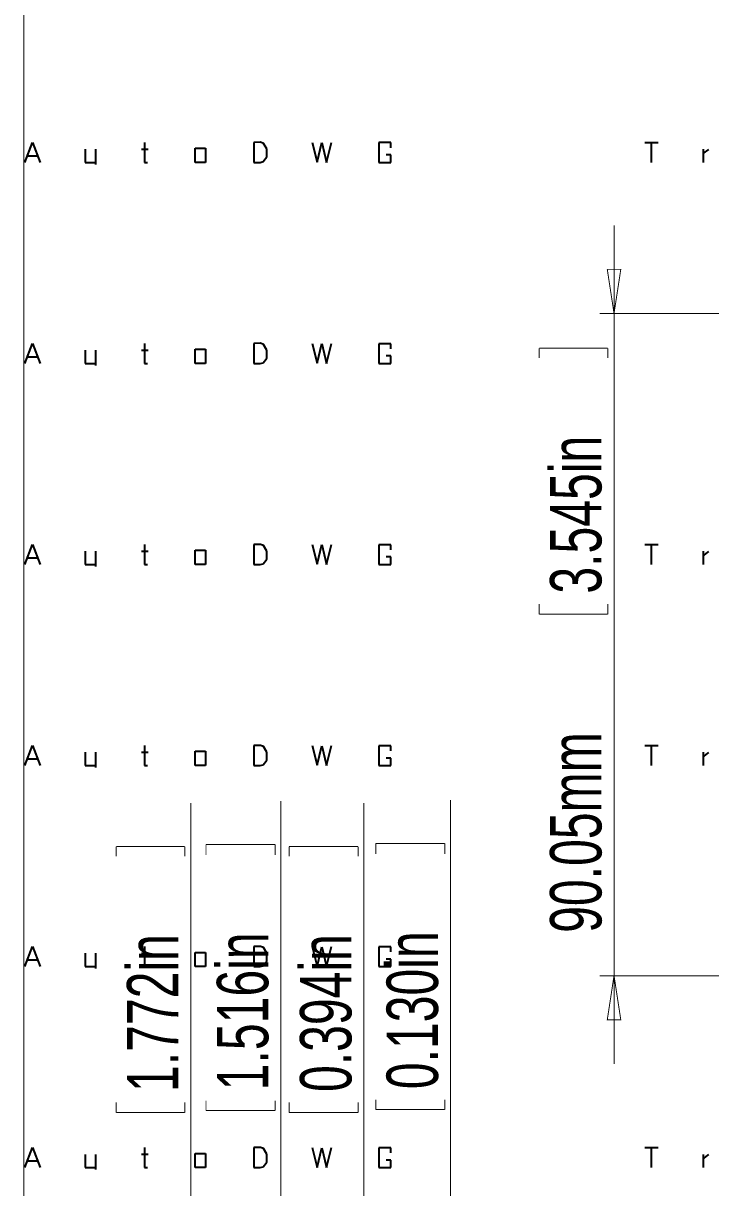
# Model space of a CAD drawing. Extents: x 5 to 426, y 3 to 277.
# Drawn here: x 4.8 to 51.5, y 83.7 to 162.9 of the extents above; entities that cross this region are included whole.
import ezdxf

# ---------------------------------------------------------------- set-up
doc = ezdxf.new("R2010")
doc.units = 0
doc.header["$MEASUREMENT"] = 0
for name, color, linetype in [('at_Entity', 7, 'Continuous'), ('at_Rect', 7, 'Continuous'), ('at_Solid', 7, 'Continuous'), ('at_Text', 7, 'Continuous')]:
    doc.layers.add(name, color=color, linetype=linetype)

msp = doc.modelspace()

# ---------------------------------------------------------------- linework, layer by layer
at = {"color": 28}
for p, q in [((4.866, 126.086), (5.387, 127.455)), ((5.387, 127.455), (5.909, 126.086)), ((8.97, 126.991), (8.97, 126.086)), ((9.687, 126.991), (9.687, 125.949)), ((12.808, 126.997), (13.27, 126.997)), ((13.007, 127.454), (13.007, 126.086)), ((16.459, 127.057), (17.163, 127.057)), ((16.459, 126.086), (16.459, 127.057)), ((17.163, 127.057), (17.163, 126.086)), ((20.44, 127.454), (20.435, 126.086)), ((20.887, 127.459), (20.44, 127.454)), ((21.091, 127.385), (20.887, 127.459)), ((21.331, 127.003), (21.091, 127.385)), ((21.322, 126.458), (21.331, 127.003)), ((24.419, 127.447), (24.744, 126.104)), ((24.744, 126.104), (25.068, 127.44)), ((25.068, 127.44), (25.392, 126.088)), ((25.392, 126.088), (25.717, 127.447)), ((29.763, 127.434), (28.937, 127.434)), ((28.937, 127.434), (28.937, 126.086)), ((29.754, 127.088), (29.763, 127.434)), ((5.057, 126.542), (5.709, 126.542)), ((8.97, 126.086), (9.687, 126.086)), ((13.007, 126.086), (13.222, 126.086)), ((17.163, 126.086), (16.459, 126.086)), ((20.435, 126.086), (20.877, 126.086)), ((20.877, 126.086), (21.086, 126.141)), ((21.086, 126.141), (21.322, 126.458)), ((28.937, 126.086), (29.754, 126.086)), ((29.763, 126.599), (29.435, 126.599)), ((29.754, 126.086), (29.763, 126.599)), ((4.866, 85.034), (5.387, 86.403)), ((5.387, 86.403), (5.909, 85.034)), ((13.007, 86.402), (13.007, 85.034)), ((20.44, 86.402), (20.435, 85.034)), ((20.887, 86.407), (20.44, 86.402)), ((21.091, 86.333), (20.887, 86.407)), ((24.419, 86.395), (24.744, 85.052)), ((25.392, 85.036), (25.717, 86.395)), ((8.97, 85.939), (8.97, 85.034)), ((9.687, 85.939), (9.687, 84.897)), ((12.808, 85.945), (13.27, 85.945)), ((16.459, 86.005), (17.163, 86.005)), ((16.459, 85.034), (16.459, 86.005)), ((17.163, 86.005), (17.163, 85.034)), ((21.331, 85.951), (21.091, 86.333)), ((21.322, 85.406), (21.331, 85.951)), ((24.744, 85.052), (25.068, 86.388)), ((25.068, 86.388), (25.392, 85.036)), ((29.763, 86.382), (28.937, 86.382)), ((28.937, 86.382), (28.937, 85.034)), ((29.754, 86.036), (29.763, 86.382)), ((5.057, 85.49), (5.709, 85.49)), ((8.97, 85.034), (9.687, 85.034)), ((13.007, 85.034), (13.222, 85.034)), ((17.163, 85.034), (16.459, 85.034)), ((20.435, 85.034), (20.877, 85.034)), ((20.877, 85.034), (21.086, 85.089)), ((21.086, 85.089), (21.322, 85.406)), ((28.937, 85.034), (29.754, 85.034)), ((29.763, 85.547), (29.435, 85.547)), ((29.754, 85.034), (29.763, 85.547))]:
    msp.add_line(p, q, dxfattribs=at)
at = {"layer": 'at_Entity', "color": 28}
for p, q in [((47.023, 154.822), (47.928, 154.822)), ((47.473, 154.822), (47.473, 153.454)), ((50.989, 154.357), (50.989, 153.454)), ((50.999, 154.054), (51.383, 154.342)), ((47.023, 113.77), (47.928, 113.77)), ((47.473, 113.77), (47.473, 112.402)), ((50.989, 113.305), (50.989, 112.402)), ((50.999, 113.002), (51.383, 113.29))]:
    msp.add_line(p, q, dxfattribs=at)
at = {"layer": 'at_Entity', "color": 9}
msp.add_lwpolyline([(4.801, 276.611, 0.0636, 0.0636, 0), (4.801, 2.93, 0.0636, 0.0636, 0)], format="xyseb", dxfattribs=at)
at = {"layer": 'at_Entity', "color": 0}
for points in [[(44.937, 143.177, 0.0636, 0.0636, 0), (44.937, 149.178, 0.0636, 0.0636, 0)], [(44.937, 143.177, 0.0636, 0.0636, 0), (44.478, 146.177, 0.0636, 0.0636, 0), (45.396, 146.177, 0.0636, 0.0636, 0)], [(129.798, 143.177, 0.0636, 0.0636, 0), (43.949, 143.177, 0.0636, 0.0636, 0)], [(44.937, 98.099, 0.0636, 0.0636, 0), (44.937, 143.177, 0.0636, 0.0636, 0)], [(39.854, 140.812, 0.0636, 0.0636, 0), (44.513, 140.812, 0.0636, 0.0636, 0)], [(39.854, 140.812, 0.0636, 0.0636, 0), (39.854, 140.141, 0.0636, 0.0636, 0)], [(44.513, 140.812, 0.0636, 0.0636, 0), (44.513, 140.141, 0.0636, 0.0636, 0)], [(39.854, 122.703, 0.0636, 0.0636, 0), (39.854, 123.409, 0.0636, 0.0636, 0)], [(44.513, 122.703, 0.0636, 0.0636, 0), (44.513, 123.409, 0.0636, 0.0636, 0)], [(39.854, 122.703, 0.0636, 0.0636, 0), (44.513, 122.703, 0.0636, 0.0636, 0)], [(16.167, 63.293, 0.0636, 0.0636, 0), (16.167, 109.854, 0.0636, 0.0636, 0)], [(22.274, 61.669, 0.0636, 0.0636, 0), (22.274, 109.995, 0.0636, 0.0636, 0)], [(27.922, 47.408, 0.0636, 0.0636, 0), (27.922, 109.854, 0.0636, 0.0636, 0)], [(33.817, 42.395, 0.0636, 0.0636, 0), (33.817, 110.065, 0.0636, 0.0636, 0)], [(17.191, 107.03, 0.0636, 0.0636, 0), (21.886, 107.03, 0.0636, 0.0636, 0)], [(17.191, 107.03, 0.0636, 0.0636, 0), (17.191, 106.324, 0.0636, 0.0636, 0)], [(21.886, 107.03, 0.0636, 0.0636, 0), (21.886, 106.324, 0.0636, 0.0636, 0)], [(28.734, 107.1, 0.0636, 0.0636, 0), (33.429, 107.1, 0.0636, 0.0636, 0)], [(28.734, 107.1, 0.0636, 0.0636, 0), (28.734, 106.394, 0.0636, 0.0636, 0)], [(33.429, 107.1, 0.0636, 0.0636, 0), (33.429, 106.394, 0.0636, 0.0636, 0)], [(11.084, 106.888, 0.0636, 0.0636, 0), (15.744, 106.888, 0.0636, 0.0636, 0)], [(11.084, 106.888, 0.0636, 0.0636, 0), (11.084, 106.218, 0.0636, 0.0636, 0)], [(15.744, 106.888, 0.0636, 0.0636, 0), (15.744, 106.218, 0.0636, 0.0636, 0)], [(22.839, 106.888, 0.0636, 0.0636, 0), (27.534, 106.888, 0.0636, 0.0636, 0)], [(22.839, 106.888, 0.0636, 0.0636, 0), (22.839, 106.218, 0.0636, 0.0636, 0)], [(27.534, 106.888, 0.0636, 0.0636, 0), (27.534, 106.218, 0.0636, 0.0636, 0)], [(52.35, 98.099, 0.0636, 0.0636, 0), (43.949, 98.099, 0.0636, 0.0636, 0)], [(44.937, 98.099, 0.0636, 0.0636, 0), (45.396, 95.098, 0.0636, 0.0636, 0), (44.478, 95.098, 0.0636, 0.0636, 0)], [(44.937, 98.099, 0.0636, 0.0636, 0), (44.937, 92.098, 0.0636, 0.0636, 0)], [(17.191, 88.921, 0.0636, 0.0636, 0), (17.191, 89.591, 0.0636, 0.0636, 0)], [(21.886, 88.921, 0.0636, 0.0636, 0), (21.886, 89.591, 0.0636, 0.0636, 0)], [(28.734, 88.991, 0.0636, 0.0636, 0), (28.734, 89.662, 0.0636, 0.0636, 0)], [(33.429, 88.991, 0.0636, 0.0636, 0), (33.429, 89.662, 0.0636, 0.0636, 0)], [(11.084, 88.779, 0.0636, 0.0636, 0), (11.084, 89.486, 0.0636, 0.0636, 0)], [(11.084, 88.779, 0.0636, 0.0636, 0), (15.744, 88.779, 0.0636, 0.0636, 0)], [(15.744, 88.779, 0.0636, 0.0636, 0), (15.744, 89.486, 0.0636, 0.0636, 0)], [(17.191, 88.921, 0.0636, 0.0636, 0), (21.886, 88.921, 0.0636, 0.0636, 0)], [(22.839, 88.779, 0.0636, 0.0636, 0), (22.839, 89.486, 0.0636, 0.0636, 0)], [(22.839, 88.779, 0.0636, 0.0636, 0), (27.534, 88.779, 0.0636, 0.0636, 0)], [(27.534, 88.779, 0.0636, 0.0636, 0), (27.534, 89.486, 0.0636, 0.0636, 0)], [(28.734, 88.991, 0.0636, 0.0636, 0), (33.429, 88.991, 0.0636, 0.0636, 0)]]:
    msp.add_lwpolyline(points, format="xyseb", dxfattribs=at)
at = {"layer": 'at_Entity', "color": 7}
for points in [[(44.937, 143.177, 0.0636, 0.0636, 0), (44.478, 146.177, 0.0636, 0.0636, 0), (45.396, 146.177, 0.0636, 0.0636, 0), (44.937, 143.177, 0.0636, 0.0636, 0)], [(44.937, 98.099, 0.0636, 0.0636, 0), (45.396, 95.098, 0.0636, 0.0636, 0), (44.478, 95.098, 0.0636, 0.0636, 0), (44.937, 98.099, 0.0636, 0.0636, 0)]]:
    msp.add_lwpolyline(points, format="xyseb", dxfattribs=at)
at = {"layer": 'at_Rect', "color": 28}
for p, q in [((47.023, 127.454), (47.928, 127.454)), ((47.473, 127.454), (47.473, 126.086)), ((50.989, 126.989), (50.989, 126.086)), ((50.999, 126.686), (51.383, 126.974)), ((47.023, 86.402), (47.928, 86.402)), ((47.473, 86.402), (47.473, 85.034)), ((50.989, 85.937), (50.989, 85.034)), ((50.999, 85.634), (51.383, 85.922))]:
    msp.add_line(p, q, dxfattribs=at)
at = {"layer": 'at_Solid', "color": 28}
for p, q in [((4.866, 139.77), (5.387, 141.139)), ((5.387, 141.139), (5.909, 139.77)), ((13.007, 141.138), (13.007, 139.77)), ((20.44, 141.138), (20.435, 139.77)), ((20.887, 141.143), (20.44, 141.138)), ((21.091, 141.069), (20.887, 141.143)), ((24.419, 141.132), (24.744, 139.788)), ((24.744, 139.788), (25.068, 141.124)), ((25.068, 141.124), (25.392, 139.772)), ((25.392, 139.772), (25.717, 141.132)), ((29.763, 141.118), (28.937, 141.118)), ((28.937, 141.118), (28.937, 139.77)), ((29.754, 140.772), (29.763, 141.118)), ((8.97, 140.675), (8.97, 139.77)), ((9.687, 140.675), (9.687, 139.634)), ((12.808, 140.681), (13.27, 140.681)), ((16.459, 140.741), (17.163, 140.741)), ((16.459, 139.77), (16.459, 140.741)), ((17.163, 140.741), (17.163, 139.77)), ((21.331, 140.687), (21.091, 141.069)), ((21.322, 140.142), (21.331, 140.687)), ((5.057, 140.226), (5.709, 140.226)), ((8.97, 139.77), (9.687, 139.77)), ((13.007, 139.77), (13.222, 139.77)), ((17.163, 139.77), (16.459, 139.77)), ((20.435, 139.77), (20.877, 139.77)), ((20.877, 139.77), (21.086, 139.825)), ((21.086, 139.825), (21.322, 140.142)), ((28.937, 139.77), (29.754, 139.77)), ((29.763, 140.284), (29.435, 140.284)), ((29.754, 139.77), (29.763, 140.284)), ((4.866, 98.718), (5.387, 100.087)), ((5.387, 100.087), (5.909, 98.718)), ((13.007, 100.086), (13.007, 98.718)), ((20.44, 100.086), (20.435, 98.718)), ((20.887, 100.091), (20.44, 100.086)), ((21.091, 100.017), (20.887, 100.091)), ((21.331, 99.635), (21.091, 100.017)), ((24.419, 100.079), (24.744, 98.736)), ((24.744, 98.736), (25.068, 100.072)), ((25.068, 100.072), (25.392, 98.72)), ((25.392, 98.72), (25.717, 100.079)), ((29.763, 100.066), (28.937, 100.066)), ((28.937, 100.066), (28.937, 98.718)), ((29.754, 99.72), (29.763, 100.066)), ((5.057, 99.174), (5.709, 99.174)), ((8.97, 99.623), (8.97, 98.718)), ((9.687, 99.623), (9.687, 98.581)), ((12.808, 99.629), (13.27, 99.629)), ((16.459, 99.689), (17.163, 99.689)), ((16.459, 98.718), (16.459, 99.689)), ((17.163, 99.689), (17.163, 98.718)), ((21.086, 98.773), (21.322, 99.09)), ((21.322, 99.09), (21.331, 99.635)), ((29.763, 99.231), (29.435, 99.231)), ((29.754, 98.718), (29.763, 99.231)), ((8.97, 98.718), (9.687, 98.718)), ((13.007, 98.718), (13.222, 98.718)), ((17.163, 98.718), (16.459, 98.718)), ((20.435, 98.718), (20.877, 98.718)), ((20.877, 98.718), (21.086, 98.773)), ((28.937, 98.718), (29.754, 98.718))]:
    msp.add_line(p, q, dxfattribs=at)
at = {"layer": 'at_Text', "color": 28}
for p, q in [((4.866, 153.454), (5.387, 154.823)), ((5.387, 154.823), (5.909, 153.454)), ((13.007, 154.823), (13.007, 153.454)), ((20.44, 154.823), (20.435, 153.454)), ((20.887, 154.827), (20.44, 154.823)), ((21.091, 154.753), (20.887, 154.827)), ((21.331, 154.371), (21.091, 154.753)), ((24.419, 154.816), (24.744, 153.472)), ((24.744, 153.472), (25.068, 154.808)), ((25.068, 154.808), (25.392, 153.456)), ((25.392, 153.456), (25.717, 154.816)), ((29.763, 154.802), (28.937, 154.802)), ((28.937, 154.802), (28.937, 153.454)), ((29.754, 154.456), (29.763, 154.802)), ((5.057, 153.91), (5.709, 153.91)), ((8.97, 154.359), (8.97, 153.454)), ((9.687, 154.359), (9.687, 153.318)), ((12.808, 154.365), (13.27, 154.365)), ((16.459, 154.425), (17.163, 154.425)), ((16.459, 153.454), (16.459, 154.425)), ((17.163, 154.425), (17.163, 153.454)), ((21.086, 153.51), (21.322, 153.826)), ((21.322, 153.826), (21.331, 154.371)), ((29.763, 153.968), (29.435, 153.968)), ((29.754, 153.454), (29.763, 153.968)), ((8.97, 153.454), (9.687, 153.454)), ((13.007, 153.454), (13.222, 153.454)), ((17.163, 153.454), (16.459, 153.454)), ((20.435, 153.454), (20.877, 153.454)), ((20.877, 153.454), (21.086, 153.51)), ((28.937, 153.454), (29.754, 153.454)), ((4.866, 112.402), (5.387, 113.771)), ((5.387, 113.771), (5.909, 112.402)), ((13.007, 113.77), (13.007, 112.402)), ((16.459, 113.373), (17.163, 113.373)), ((16.459, 112.402), (16.459, 113.373)), ((17.163, 113.373), (17.163, 112.402)), ((20.44, 113.77), (20.435, 112.402)), ((20.887, 113.775), (20.44, 113.77)), ((21.091, 113.701), (20.887, 113.775)), ((21.331, 113.319), (21.091, 113.701)), ((24.419, 113.763), (24.744, 112.42)), ((24.744, 112.42), (25.068, 113.756)), ((25.068, 113.756), (25.392, 112.404)), ((25.392, 112.404), (25.717, 113.763)), ((29.763, 113.75), (28.937, 113.75)), ((28.937, 113.75), (28.937, 112.402)), ((29.754, 113.404), (29.763, 113.75)), ((5.057, 112.858), (5.709, 112.858)), ((8.97, 113.307), (8.97, 112.402)), ((9.687, 113.307), (9.687, 112.265)), ((12.808, 113.313), (13.27, 113.313)), ((21.086, 112.457), (21.322, 112.774)), ((21.322, 112.774), (21.331, 113.319)), ((29.763, 112.915), (29.435, 112.915)), ((29.754, 112.402), (29.763, 112.915)), ((8.97, 112.402), (9.687, 112.402)), ((13.007, 112.402), (13.222, 112.402)), ((17.163, 112.402), (16.459, 112.402)), ((20.435, 112.402), (20.877, 112.402)), ((20.877, 112.402), (21.086, 112.457)), ((28.937, 112.402), (29.754, 112.402))]:
    msp.add_line(p, q, dxfattribs=at)

# ---------------------------------------------------------------- texts
at = {"layer": 'at_Text', "color": 0, "width": 0.7}
for s, p in [('3.545in', (44.082, 124.106)), ('90.05mm', (44.082, 101.018)), ('1.772in', (15.316, 90.184)), ('1.516in', (21.429, 90.302)), ('0.394in', (27.081, 90.184)), ('0.130in', (32.968, 90.376))]:
    msp.add_text(s, height=3.4988, rotation=90.00055, dxfattribs=at).set_placement(p)

doc.saveas('drawing.dxf')
